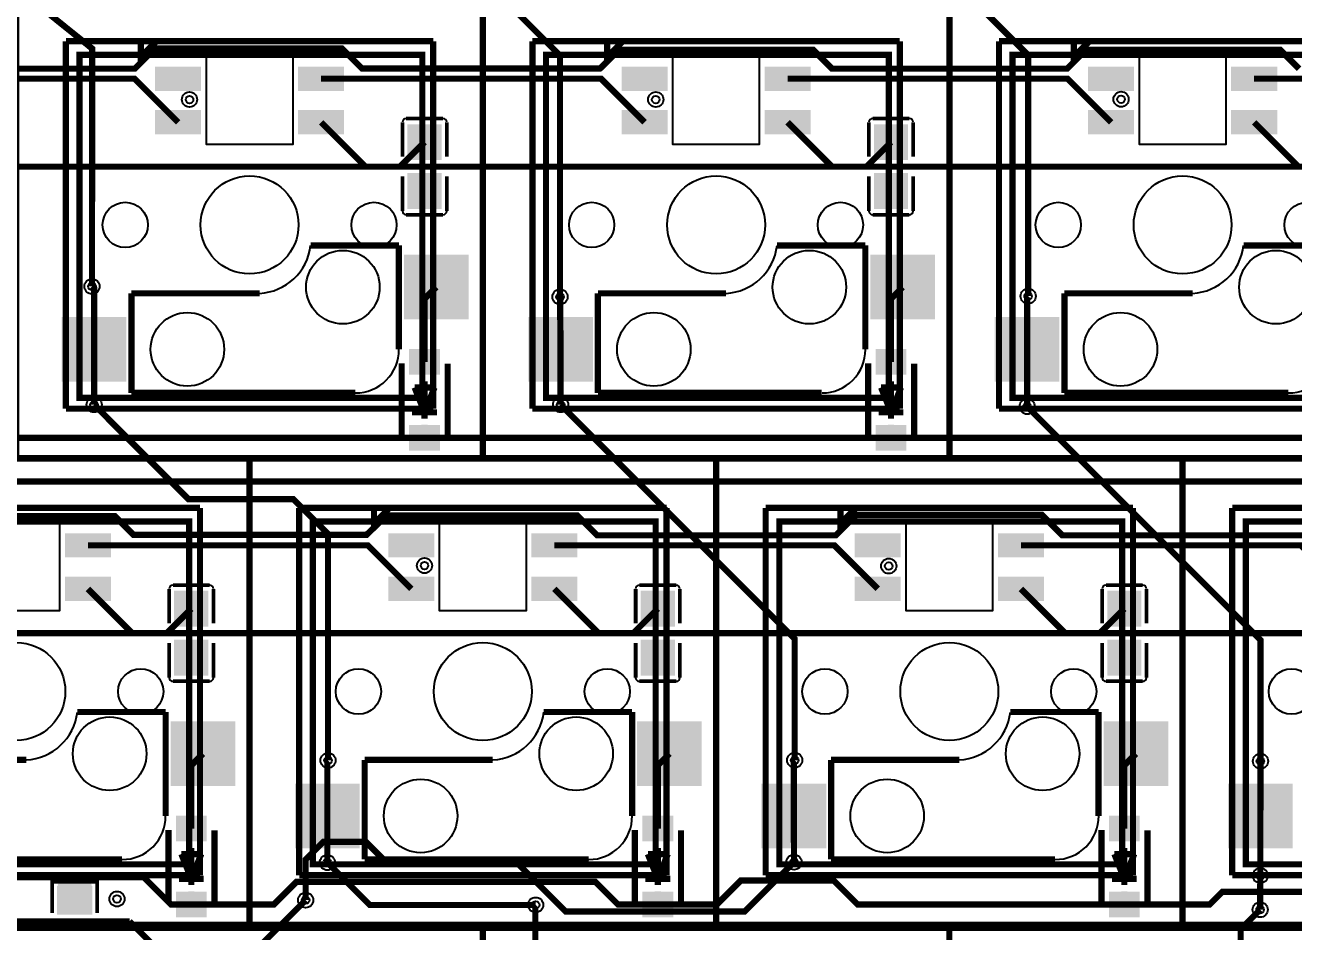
# Model space of a CAD drawing. Extents: x 183 to 12581, y -4976 to -1155.
# Drawn here: x 5265 to 7304, y -4230 to -2773 of the extents above; entities that cross this region are included whole.
import ezdxf

# ---------------------------------------------------------------- set-up
doc = ezdxf.new("R2010")
doc.units = 9
for name, color, linetype, true_color in [('BottomLayer', 7, 'Continuous', 0x0000ff), ('BottomPasteMaskLayer', 7, 'Continuous', 0x800000), ('BottomSilkLayer', 7, 'Continuous', 0x66cc33), ('BottomSolderMaskLayer', 7, 'Continuous', 0xaa00ff), ('Document', 7, 'Continuous', 0xffffff), ('Hole', 7, 'Continuous', 0x222222), ('Multi-Layer', 7, 'Continuous', 0xc0c0c0), ('TopLayer', 7, 'Continuous', 0xff0000), ('TopSilkLayer', 7, 'Continuous', 0xffcc00)]:
    doc.layers.add(name, color=color, linetype=linetype, true_color=true_color)

msp = doc.modelspace()

# ---------------------------------------------------------------- hatches: boundary and pattern name
at = {"layer": 'BottomLayer'}
for points in [[(5475.1, -2841.3), (5545.1, -2841.3), (5545.1, -2876.3), (5475.1, -2876.3)], [(5705.1, -2841.3), (5775.1, -2841.3), (5775.1, -2876.3), (5705.1, -2876.3)], [(6225.1, -2841.3), (6295.1, -2841.3), (6295.1, -2876.3), (6225.1, -2876.3)], [(6455.1, -2841.3), (6525.1, -2841.3), (6525.1, -2876.3), (6455.1, -2876.3)], [(6975.2, -2841.3), (7045.2, -2841.3), (7045.2, -2876.3), (6975.2, -2876.3)], [(7205.2, -2841.3), (7275.2, -2841.3), (7275.2, -2876.3), (7205.2, -2876.3)], [(5475.1, -2911.3), (5545.1, -2911.3), (5545.1, -2946.3), (5475.1, -2946.3)], [(5705.1, -2911.3), (5775.1, -2911.3), (5775.1, -2946.3), (5705.1, -2946.3)], [(6225.1, -2911.3), (6295.1, -2911.3), (6295.1, -2946.3), (6225.1, -2946.3)], [(6455.1, -2911.3), (6525.1, -2911.3), (6525.1, -2946.3), (6455.1, -2946.3)], [(6975.2, -2911.3), (7045.2, -2911.3), (7045.2, -2946.3), (6975.2, -2946.3)], [(7205.2, -2911.3), (7275.2, -2911.3), (7275.2, -2946.3), (7205.2, -2946.3)], [(5933, -2988.4), (5879.8, -2988.4), (5879.8, -2932.9), (5933, -2932.9)], [(6683, -2988.4), (6629.8, -2988.4), (6629.8, -2932.9), (6683, -2932.9)], [(5933, -3011.7), (5879.8, -3011.7), (5879.8, -3067.2), (5933, -3067.2)], [(6683, -3011.7), (6629.8, -3011.7), (6629.8, -3067.2), (6683, -3067.2)], [(5875.1, -3143.8), (5975.1, -3143.8), (5975.1, -3243.8), (5875.1, -3243.8)], [(6625.1, -3143.8), (6725.1, -3143.8), (6725.1, -3243.8), (6625.1, -3243.8)], [(5325.1, -3243.8), (5425.1, -3243.8), (5425.1, -3343.8), (5325.1, -3343.8)], [(6075.1, -3243.8), (6175.1, -3243.8), (6175.1, -3343.8), (6075.1, -3343.8)], [(6825.2, -3243.8), (6925.2, -3243.8), (6925.2, -3343.8), (6825.2, -3343.8)], [(5930, -3333.7), (5930, -3294.4), (5882.8, -3294.4), (5882.8, -3333.7)], [(6680, -3333.7), (6680, -3294.4), (6632.8, -3294.4), (6632.8, -3333.7)], [(5930, -3455.8), (5930, -3416.4), (5882.8, -3416.4), (5882.8, -3455.8)], [(6680, -3455.8), (6680, -3416.4), (6632.8, -3416.4), (6632.8, -3455.8)], [(5330.1, -3591.3), (5400.1, -3591.3), (5400.1, -3626.3), (5330.1, -3626.3)], [(5850.1, -3591.3), (5920.1, -3591.3), (5920.1, -3626.3), (5850.1, -3626.3)], [(6080.1, -3591.3), (6150.1, -3591.3), (6150.1, -3626.3), (6080.1, -3626.3)], [(6600.1, -3591.3), (6670.1, -3591.3), (6670.1, -3626.3), (6600.1, -3626.3)], [(6830.1, -3591.3), (6900.1, -3591.3), (6900.1, -3626.3), (6830.1, -3626.3)], [(5330.1, -3661.3), (5400.1, -3661.3), (5400.1, -3696.3), (5330.1, -3696.3)], [(5850.1, -3661.3), (5920.1, -3661.3), (5920.1, -3696.3), (5850.1, -3696.3)], [(6080.1, -3661.3), (6150.1, -3661.3), (6150.1, -3696.3), (6080.1, -3696.3)], [(6600.1, -3661.3), (6670.1, -3661.3), (6670.1, -3696.3), (6600.1, -3696.3)], [(6830.1, -3661.3), (6900.1, -3661.3), (6900.1, -3696.3), (6830.1, -3696.3)], [(5557.9, -3738.5), (5504.8, -3738.5), (5504.8, -3683), (5557.9, -3683)], [(6308, -3738.5), (6254.8, -3738.5), (6254.8, -3683), (6308, -3683)], [(7058, -3738.5), (7004.8, -3738.5), (7004.8, -3683), (7058, -3683)], [(5557.9, -3761.7), (5504.8, -3761.7), (5504.8, -3817.2), (5557.9, -3817.2)], [(6308, -3761.7), (6254.8, -3761.7), (6254.8, -3817.2), (6308, -3817.2)], [(7058, -3761.7), (7004.8, -3761.7), (7004.8, -3817.2), (7058, -3817.2)], [(5500.1, -3893.8), (5600.1, -3893.8), (5600.1, -3993.8), (5500.1, -3993.8)], [(6250.1, -3893.8), (6350.1, -3893.8), (6350.1, -3993.8), (6250.1, -3993.8)], [(7000.1, -3893.8), (7100.1, -3893.8), (7100.1, -3993.8), (7000.1, -3993.8)], [(5700.1, -3993.8), (5800.1, -3993.8), (5800.1, -4093.8), (5700.1, -4093.8)], [(6450.1, -3993.8), (6550.1, -3993.8), (6550.1, -4093.8), (6450.1, -4093.8)], [(7200.2, -3993.8), (7300.2, -3993.8), (7300.2, -4093.8), (7200.2, -4093.8)], [(5555, -4083.8), (5555, -4044.4), (5507.7, -4044.4), (5507.7, -4083.8)], [(6305, -4083.8), (6305, -4044.4), (6257.8, -4044.4), (6257.8, -4083.8)], [(7055, -4083.8), (7055, -4044.4), (7007.8, -4044.4), (7007.8, -4083.8)], [(5316.8, -4201.8), (5371, -4201.8), (5371, -4157.2), (5316.8, -4157.2)], [(5555, -4205.8), (5555, -4166.4), (5507.7, -4166.4), (5507.7, -4205.8)], [(6305, -4205.8), (6305, -4166.4), (6257.8, -4166.4), (6257.8, -4205.8)], [(7055, -4205.8), (7055, -4166.4), (7007.8, -4166.4), (7007.8, -4205.8)]]:
    msp.add_hatch(color=256, dxfattribs=at).paths.add_polyline_path(points)
at = {"layer": 'BottomPasteMaskLayer'}
for points in [[(5475.1, -2841.3), (5545.1, -2841.3), (5545.1, -2876.3), (5475.1, -2876.3)], [(5705.1, -2841.3), (5775.1, -2841.3), (5775.1, -2876.3), (5705.1, -2876.3)], [(6225.1, -2841.3), (6295.1, -2841.3), (6295.1, -2876.3), (6225.1, -2876.3)], [(6455.1, -2841.3), (6525.1, -2841.3), (6525.1, -2876.3), (6455.1, -2876.3)], [(6975.2, -2841.3), (7045.2, -2841.3), (7045.2, -2876.3), (6975.2, -2876.3)], [(7205.2, -2841.3), (7275.2, -2841.3), (7275.2, -2876.3), (7205.2, -2876.3)], [(5475.1, -2911.3), (5545.1, -2911.3), (5545.1, -2946.3), (5475.1, -2946.3)], [(5705.1, -2911.3), (5775.1, -2911.3), (5775.1, -2946.3), (5705.1, -2946.3)], [(6225.1, -2911.3), (6295.1, -2911.3), (6295.1, -2946.3), (6225.1, -2946.3)], [(6455.1, -2911.3), (6525.1, -2911.3), (6525.1, -2946.3), (6455.1, -2946.3)], [(6975.2, -2911.3), (7045.2, -2911.3), (7045.2, -2946.3), (6975.2, -2946.3)], [(7205.2, -2911.3), (7275.2, -2911.3), (7275.2, -2946.3), (7205.2, -2946.3)], [(5931.6, -2932.9), (5881.2, -2932.9), (5879.2, -2934.9), (5879.2, -2980.2), (5881.2, -2982.2), (5897.3, -2982.3), (5897.3, -2964.6), (5915, -2964.6), (5915, -2982), (5931.6, -2982.2), (5933.5, -2980.2), (5933.5, -2934.9)], [(6681.6, -2932.9), (6631.2, -2932.9), (6629.2, -2934.9), (6629.2, -2980.2), (6631.2, -2982.2), (6647.3, -2982.3), (6647.3, -2964.6), (6665.1, -2964.6), (6665.1, -2982), (6681.6, -2982.2), (6683.6, -2980.2), (6683.6, -2934.9)], [(5881.2, -3067.2), (5931.6, -3067.2), (5933.5, -3065.2), (5933.5, -3019.9), (5931.6, -3018), (5915.4, -3017.8), (5915.4, -3035.5), (5897.7, -3035.5), (5897.7, -3018.2), (5881.2, -3018), (5879.2, -3019.9), (5879.2, -3065.2)], [(6631.2, -3067.2), (6681.6, -3067.2), (6683.6, -3065.2), (6683.6, -3019.9), (6681.6, -3018), (6665.4, -3017.8), (6665.4, -3035.5), (6647.7, -3035.5), (6647.7, -3018.2), (6631.2, -3018), (6629.2, -3019.9), (6629.2, -3065.2)], [(5875.1, -3143.8), (5975.1, -3143.8), (5975.1, -3243.8), (5875.1, -3243.8)], [(6625.1, -3143.8), (6725.1, -3143.8), (6725.1, -3243.8), (6625.1, -3243.8)], [(5325.1, -3243.8), (5425.1, -3243.8), (5425.1, -3343.8), (5325.1, -3343.8)], [(6075.1, -3243.8), (6175.1, -3243.8), (6175.1, -3343.8), (6075.1, -3343.8)], [(6825.2, -3243.8), (6925.2, -3243.8), (6925.2, -3343.8), (6825.2, -3343.8)], [(5930, -3333.7), (5930, -3294.4), (5882.8, -3294.4), (5882.8, -3333.7)], [(6680, -3333.7), (6680, -3294.4), (6632.8, -3294.4), (6632.8, -3333.7)], [(5930, -3455.8), (5930, -3416.4), (5882.8, -3416.4), (5882.8, -3455.8)], [(6680, -3455.8), (6680, -3416.4), (6632.8, -3416.4), (6632.8, -3455.8)], [(5330.1, -3591.3), (5400.1, -3591.3), (5400.1, -3626.3), (5330.1, -3626.3)], [(5850.1, -3591.3), (5920.1, -3591.3), (5920.1, -3626.3), (5850.1, -3626.3)], [(6080.1, -3591.3), (6150.1, -3591.3), (6150.1, -3626.3), (6080.1, -3626.3)], [(6600.1, -3591.3), (6670.1, -3591.3), (6670.1, -3626.3), (6600.1, -3626.3)], [(6830.1, -3591.3), (6900.1, -3591.3), (6900.1, -3626.3), (6830.1, -3626.3)], [(5330.1, -3661.3), (5400.1, -3661.3), (5400.1, -3696.3), (5330.1, -3696.3)], [(5850.1, -3661.3), (5920.1, -3661.3), (5920.1, -3696.3), (5850.1, -3696.3)], [(6080.1, -3661.3), (6150.1, -3661.3), (6150.1, -3696.3), (6080.1, -3696.3)], [(6600.1, -3661.3), (6670.1, -3661.3), (6670.1, -3696.3), (6600.1, -3696.3)], [(6830.1, -3661.3), (6900.1, -3661.3), (6900.1, -3696.3), (6830.1, -3696.3)], [(5556.6, -3683), (5506.2, -3683), (5504.2, -3684.9), (5504.2, -3730.2), (5506.2, -3732.2), (5522.3, -3732.4), (5522.3, -3714.6), (5540, -3714.6), (5540, -3732), (5556.6, -3732.2), (5558.5, -3730.2), (5558.5, -3684.9)], [(6306.6, -3683), (6256.2, -3683), (6254.2, -3684.9), (6254.2, -3730.2), (6256.2, -3732.2), (6272.3, -3732.4), (6272.3, -3714.6), (6290, -3714.6), (6290, -3732), (6306.6, -3732.2), (6308.5, -3730.2), (6308.5, -3684.9)], [(7056.6, -3683), (7006.2, -3683), (7004.2, -3684.9), (7004.2, -3730.2), (7006.2, -3732.2), (7022.3, -3732.4), (7022.3, -3714.6), (7040.1, -3714.6), (7040.1, -3732), (7056.6, -3732.2), (7058.6, -3730.2), (7058.6, -3684.9)], [(5506.2, -3817.2), (5556.6, -3817.2), (5558.5, -3815.2), (5558.5, -3770), (5556.6, -3768), (5540.4, -3767.8), (5540.4, -3785.5), (5522.7, -3785.5), (5522.7, -3768.2), (5506.2, -3768), (5504.2, -3770), (5504.2, -3815.2)], [(6256.2, -3817.2), (6306.6, -3817.2), (6308.5, -3815.2), (6308.5, -3770), (6306.6, -3768), (6290.4, -3767.8), (6290.4, -3785.5), (6272.7, -3785.5), (6272.7, -3768.2), (6256.2, -3768), (6254.2, -3770), (6254.2, -3815.2)], [(7006.2, -3817.2), (7056.6, -3817.2), (7058.6, -3815.2), (7058.6, -3770), (7056.6, -3768), (7040.5, -3767.8), (7040.5, -3785.5), (7022.7, -3785.5), (7022.7, -3768.2), (7006.2, -3768), (7004.2, -3770), (7004.2, -3815.2)], [(5500.1, -3893.8), (5600.1, -3893.8), (5600.1, -3993.8), (5500.1, -3993.8)], [(6250.1, -3893.8), (6350.1, -3893.8), (6350.1, -3993.8), (6250.1, -3993.8)], [(7000.1, -3893.8), (7100.1, -3893.8), (7100.1, -3993.8), (7000.1, -3993.8)], [(5700.1, -3993.8), (5800.1, -3993.8), (5800.1, -4093.8), (5700.1, -4093.8)], [(6450.1, -3993.8), (6550.1, -3993.8), (6550.1, -4093.8), (6450.1, -4093.8)], [(7200.2, -3993.8), (7300.2, -3993.8), (7300.2, -4093.8), (7200.2, -4093.8)], [(5555, -4083.8), (5555, -4044.4), (5507.7, -4044.4), (5507.7, -4083.8)], [(6305, -4083.8), (6305, -4044.4), (6257.8, -4044.4), (6257.8, -4083.8)], [(7055, -4083.8), (7055, -4044.4), (7007.8, -4044.4), (7007.8, -4083.8)], [(5318.7, -4201.1), (5335.2, -4201.1), (5335.2, -4183.6), (5352.9, -4183.6), (5352.9, -4200.9), (5369.1, -4201.1), (5371, -4199.2), (5371, -4153.9), (5369.1, -4151.9), (5318.7, -4151.9), (5316.7, -4153.9), (5316.7, -4199.2)], [(5555, -4205.8), (5555, -4166.4), (5507.7, -4166.4), (5507.7, -4205.8)], [(6305, -4205.8), (6305, -4166.4), (6257.8, -4166.4), (6257.8, -4205.8)], [(7055, -4205.8), (7055, -4166.4), (7007.8, -4166.4), (7007.8, -4205.8)]]:
    msp.add_hatch(color=256, dxfattribs=at).paths.add_polyline_path(points)
at = {"layer": 'BottomSolderMaskLayer'}
for points in [[(5473.1, -2839.3), (5547.1, -2839.3), (5547.1, -2878.3), (5473.1, -2878.3)], [(5703.1, -2839.3), (5777.1, -2839.3), (5777.1, -2878.3), (5703.1, -2878.3)], [(6223.1, -2839.3), (6297.1, -2839.3), (6297.1, -2878.3), (6223.1, -2878.3)], [(6453.1, -2839.3), (6527.1, -2839.3), (6527.1, -2878.3), (6453.1, -2878.3)], [(6973.2, -2839.3), (7047.2, -2839.3), (7047.2, -2878.3), (6973.2, -2878.3)], [(7203.2, -2839.3), (7277.2, -2839.3), (7277.2, -2878.3), (7203.2, -2878.3)], [(5473.1, -2909.3), (5547.1, -2909.3), (5547.1, -2948.3), (5473.1, -2948.3)], [(5703.1, -2909.3), (5777.1, -2909.3), (5777.1, -2948.3), (5703.1, -2948.3)], [(6223.1, -2909.3), (6297.1, -2909.3), (6297.1, -2948.3), (6223.1, -2948.3)], [(6453.1, -2909.3), (6527.1, -2909.3), (6527.1, -2948.3), (6453.1, -2948.3)], [(6973.2, -2909.3), (7047.2, -2909.3), (7047.2, -2948.3), (6973.2, -2948.3)], [(7203.2, -2909.3), (7277.2, -2909.3), (7277.2, -2948.3), (7203.2, -2948.3)], [(5933.9, -2989.5), (5878.8, -2989.5), (5878.8, -2931.9), (5933.9, -2931.9)], [(6683.9, -2989.5), (6628.9, -2989.5), (6628.9, -2931.9), (6683.9, -2931.9)], [(5933.9, -3010.6), (5878.8, -3010.6), (5878.8, -3068.2), (5933.9, -3068.2)], [(6683.9, -3010.6), (6628.9, -3010.6), (6628.9, -3068.2), (6683.9, -3068.2)], [(5873.1, -3141.8), (5977.1, -3141.8), (5977.1, -3245.8), (5873.1, -3245.8)], [(6623.1, -3141.8), (6727.1, -3141.8), (6727.1, -3245.8), (6623.1, -3245.8)], [(5323.1, -3241.8), (5427.1, -3241.8), (5427.1, -3345.8), (5323.1, -3345.8)], [(6073.1, -3241.8), (6177.1, -3241.8), (6177.1, -3345.8), (6073.1, -3345.8)], [(6823.2, -3241.8), (6927.2, -3241.8), (6927.2, -3345.8), (6823.2, -3345.8)], [(5931.2, -3334.6), (5931.2, -3293.5), (5881.6, -3293.5), (5881.6, -3334.6)], [(6681.2, -3334.6), (6681.2, -3293.5), (6631.6, -3293.5), (6631.6, -3334.6)], [(5931.2, -3456.6), (5931.2, -3415.6), (5881.6, -3415.6), (5881.6, -3456.6)], [(6681.2, -3456.6), (6681.2, -3415.6), (6631.6, -3415.6), (6631.6, -3456.6)], [(5328.1, -3589.3), (5402.1, -3589.3), (5402.1, -3628.3), (5328.1, -3628.3)], [(5848.1, -3589.3), (5922.1, -3589.3), (5922.1, -3628.3), (5848.1, -3628.3)], [(6078.1, -3589.3), (6152.1, -3589.3), (6152.1, -3628.3), (6078.1, -3628.3)], [(6598.1, -3589.3), (6672.1, -3589.3), (6672.1, -3628.3), (6598.1, -3628.3)], [(6828.1, -3589.3), (6902.1, -3589.3), (6902.1, -3628.3), (6828.1, -3628.3)], [(5328.1, -3659.3), (5402.1, -3659.3), (5402.1, -3698.3), (5328.1, -3698.3)], [(5848.1, -3659.3), (5922.1, -3659.3), (5922.1, -3698.3), (5848.1, -3698.3)], [(6078.1, -3659.3), (6152.1, -3659.3), (6152.1, -3698.3), (6078.1, -3698.3)], [(6598.1, -3659.3), (6672.1, -3659.3), (6672.1, -3698.3), (6598.1, -3698.3)], [(6828.1, -3659.3), (6902.1, -3659.3), (6902.1, -3698.3), (6828.1, -3698.3)], [(5558.9, -3739.5), (5503.8, -3739.5), (5503.8, -3681.9), (5558.9, -3681.9)], [(6308.9, -3739.5), (6253.9, -3739.5), (6253.9, -3681.9), (6308.9, -3681.9)], [(7058.9, -3739.5), (7003.9, -3739.5), (7003.9, -3681.9), (7058.9, -3681.9)], [(5558.9, -3760.7), (5503.8, -3760.7), (5503.8, -3818.3), (5558.9, -3818.3)], [(6308.9, -3760.7), (6253.9, -3760.7), (6253.9, -3818.3), (6308.9, -3818.3)], [(7058.9, -3760.7), (7003.9, -3760.7), (7003.9, -3818.3), (7058.9, -3818.3)], [(5498.1, -3891.8), (5602.1, -3891.8), (5602.1, -3995.8), (5498.1, -3995.8)], [(6248.1, -3891.8), (6352.1, -3891.8), (6352.1, -3995.8), (6248.1, -3995.8)], [(6998.1, -3891.8), (7102.1, -3891.8), (7102.1, -3995.8), (6998.1, -3995.8)], [(5698.1, -3991.8), (5802.1, -3991.8), (5802.1, -4095.8), (5698.1, -4095.8)], [(6448.1, -3991.8), (6552.1, -3991.8), (6552.1, -4095.8), (6448.1, -4095.8)], [(7198.2, -3991.8), (7302.2, -3991.8), (7302.2, -4095.8), (7198.2, -4095.8)], [(5556.2, -4084.6), (5556.2, -4043.5), (5506.5, -4043.5), (5506.5, -4084.6)], [(6306.2, -4084.6), (6306.2, -4043.5), (6256.6, -4043.5), (6256.6, -4084.6)], [(7056.2, -4084.6), (7056.2, -4043.5), (7006.6, -4043.5), (7006.6, -4084.6)], [(5315.5, -4202.6), (5372.2, -4202.6), (5372.2, -4156.4), (5315.5, -4156.4)], [(5556.2, -4206.6), (5556.2, -4165.6), (5506.5, -4165.6), (5506.5, -4206.6)], [(6306.2, -4206.6), (6306.2, -4165.6), (6256.6, -4165.6), (6256.6, -4206.6)], [(7056.2, -4206.6), (7056.2, -4165.6), (7006.6, -4165.6), (7006.6, -4206.6)]]:
    msp.add_hatch(color=256, dxfattribs=at).paths.add_polyline_path(points)
at = {"layer": 'Document'}
for points in [[(5911.4, -3330.1), (5911.4, -3295.1), (5901.4, -3295.1), (5901.4, -3330.1)], [(6661.4, -3330.1), (6661.4, -3295.1), (6651.4, -3295.1), (6651.4, -3330.1)], [(5889.2, -3317.1), (5924.2, -3317.1), (5924.2, -3307.1), (5889.2, -3307.1)], [(6639.2, -3317.1), (6674.2, -3317.1), (6674.2, -3307.1), (6639.2, -3307.1)], [(5911.4, -3450.1), (5911.4, -3415.1), (5901.4, -3415.1), (5901.4, -3450.1)], [(6661.4, -3450.1), (6661.4, -3415.1), (6651.4, -3415.1), (6651.4, -3450.1)], [(5514.2, -4067.2), (5549.2, -4067.2), (5549.2, -4057.2), (5514.2, -4057.2)], [(5536.4, -4080.1), (5536.4, -4045.1), (5526.4, -4045.1), (5526.4, -4080.1)], [(6264.2, -4067.2), (6299.2, -4067.2), (6299.2, -4057.2), (6264.2, -4057.2)], [(6286.4, -4080.1), (6286.4, -4045.1), (6276.4, -4045.1), (6276.4, -4080.1)], [(7014.2, -4067.2), (7049.2, -4067.2), (7049.2, -4057.2), (7014.2, -4057.2)], [(7036.4, -4080.1), (7036.4, -4045.1), (7026.4, -4045.1), (7026.4, -4080.1)], [(5536.4, -4200.1), (5536.4, -4165.1), (5526.4, -4165.1), (5526.4, -4200.1)], [(6286.4, -4200.1), (6286.4, -4165.1), (6276.4, -4165.1), (6276.4, -4200.1)], [(7036.4, -4200.1), (7036.4, -4165.1), (7026.4, -4165.1), (7026.4, -4200.1)]]:
    msp.add_hatch(color=256, dxfattribs=at).paths.add_polyline_path(points)

# ---------------------------------------------------------------- linework, layer by layer
at = {"layer": 'BottomLayer', "const_width": 10}
for points in [[(7312.3, -2842.7), (7281.8, -2812.2), (6970.1, -2812.2), (6939.5, -2842.7), (6561.6, -2842.7), (6531, -2812.2), (6219.4, -2812.2), (6188.5, -2842.5), (5805.9, -2842.5), (5773.5, -2810.1), (5473.3, -2810.1), (5440.6, -2842.7), (5060.6, -2842.7), (5029.4, -2811.5), (4723.3, -2811.5), (4692, -2842.7), (4312.8, -2842.7), (4282.2, -2812.2), (3969, -2812.2), (3938.5, -2842.7), (3566.3, -2842.7), (3535.8, -2812.2)], [(4990.1, -2858.8), (5440.1, -2858.8), (5510.1, -2928.8)], [(5740.1, -2858.8), (6190.1, -2858.8), (6260.1, -2928.8)], [(6490.1, -2858.8), (6940.2, -2858.8), (7010.2, -2928.8)], [(7240.2, -2858.8), (7690.2, -2858.8), (7760.2, -2928.8)], [(958.8, -2928.8), (960, -2928.8), (1031.3, -3000.1), (1220, -3000.1), (1258.4, -3038.5), (1551.4, -3038.5), (1589.8, -3000.1), (10835.9, -3000.1), (10875.2, -2960.7)], [(5740.1, -2928.8), (5811.4, -3000.1), (5820.8, -3000.1)], [(6490.1, -2928.8), (6561.4, -3000.1), (6562.6, -3000.1)], [(7240.2, -2928.8), (7311.4, -3000.1), (7312.7, -3000.1)], [(5906.4, -2960.7), (5867, -3000.1), (5821.8, -3000.1)], [(6656.4, -2960.7), (6617, -3000.1), (6562.6, -3000.1)], [(5371.7, -3192.6), (5375.1, -3196), (5375.1, -3293.8)], [(5925.1, -3193.8), (5906.4, -3212.6), (5906.4, -3314.1)], [(6675.1, -3193.8), (6656.4, -3212.6), (6656.4, -3314.1)], [(6124.2, -3209.6), (6125.1, -3293.8)], [(6876.8, -3208.3), (6875.2, -3210), (6875.2, -3293.8)], [(5375.1, -3293.8), (5375.1, -3382.8)], [(6125.1, -3293.8), (6125.1, -3382.8)], [(6875.2, -3293.8), (6875.2, -3385.8)], [(1125, -3436.1), (10875.2, -3436.1)], [(7317.7, -3592.8), (6931.7, -3592.8), (6899, -3560), (6600.5, -3560), (6567.7, -3592.8), (6183.8, -3592.8), (6152, -3561), (5845.5, -3561), (5813, -3592), (5438.5, -3592), (5408.5, -3562), (5092.5, -3562), (5061, -3592), (4691.5, -3592), (4658.5, -3559), (4350.5, -3559), (4316.7, -3592.8), (3927.7, -3592.8), (3896, -3561), (3586.5, -3561), (3554.8, -3592.8), (3183.8, -3592.8)], [(5365.1, -3608.8), (5815.1, -3608.8), (5885.1, -3678.8)], [(6115.1, -3608.8), (6565.1, -3608.8), (6635.1, -3678.8)], [(6865.1, -3608.8), (7315.2, -3608.8), (7385.2, -3678.8)], [(5365.1, -3678.8), (5436.4, -3750.1), (5437.6, -3750.1)], [(6115.1, -3678.8), (6186.4, -3750.1), (6187.6, -3750.1)], [(6865.1, -3678.8), (6936.4, -3750.1), (6937.6, -3750.1)], [(5531.4, -3710.7), (5492, -3750.1), (5437.6, -3750.1)], [(6281.4, -3710.7), (6242, -3750.1), (6230.9, -3750.1)], [(7031.4, -3710.7), (6992, -3750.1), (6960.2, -3750.1)], [(1236.9, -3750.1), (11625.2, -3750.1)], [(5550.1, -3943.8), (5531.4, -3962.6), (5531.4, -4064.1)], [(5751.2, -3954.5), (5750.1, -3955.5), (5750.1, -4043.8)], [(6300.1, -3943.8), (6281.4, -3962.6), (6281.4, -4064.1)], [(6501.5, -3954.3), (6500.1, -3955.6), (6500.1, -4043.8)], [(7050.1, -3943.8), (7031.4, -3962.6), (7031.4, -4064.1)], [(7250.3, -3955.8), (7250.2, -4043.8)], [(5750.1, -4043.8), (5750.1, -4118.8)], [(6500.1, -4043.8), (6500.4, -4118)], [(7250.2, -4043.8), (7250.1, -4139.8)], [(4781.4, -4186.1), (4842.4, -4125.1), (5067.9, -4125.1), (5085.4, -4142.4), (5454.9, -4142.4), (5498.6, -4186.1), (5531.4, -4186.1)], [(5531.4, -4186.1), (5664.2, -4186.1), (5700.4, -4149.9), (6181.1, -4149.9), (6217.4, -4186.1), (6376.3, -4186.1), (6414.8, -4147.6), (6564.1, -4147.6), (6602.5, -4186.1), (7168.8, -4186.1), (7189.1, -4165.9), (7319, -4165.9)], [(5715.2, -4179.1), (5644, -4250.4), (5573.6, -4250.4), (5557.7, -4266.3), (5557.7, -4285.9)], [(7249.8, -4194.5), (7218.5, -4225.8), (7218.5, -4284.2), (7206.7, -4296), (5638.3, -4296), (5628.3, -4285.3)], [(6085, -4186.9), (6084.4, -4187.5), (6084.4, -4267.7)], [(5235.8, -4213.3), (5432.1, -4213.3)], [(5432.1, -4213.3), (5531.4, -4312.6), (6093.9, -4313), (6210.1, -4429), (6260.1, -4429)]]:
    msp.add_lwpolyline(points, dxfattribs=at)
at = {"layer": 'BottomSilkLayer', "const_width": 10}
for points in [[(5450.1, -2798.8), (5475.1, -2798.8), (5450.1, -2823.8), (5450.1, -2798.8)], [(6200.1, -2798.8), (6225.1, -2798.8), (6200.1, -2823.8), (6200.1, -2798.8)], [(6950.2, -2798.8), (6975.2, -2798.8), (6950.2, -2823.8), (6950.2, -2798.8)], [(5825.1, -3548.8), (5850.1, -3548.8), (5825.1, -3573.8), (5825.1, -3548.8)], [(6575.1, -3548.8), (6600.1, -3548.8), (6575.1, -3573.8), (6575.1, -3548.8)]]:
    msp.add_lwpolyline(points, close=True, dxfattribs=at)
at = {"layer": 'BottomSilkLayer'}
for points, const_width in [([(5870.8, -2928.8), (5870.8, -2984.3)], 6), ([(5936, -2922.8), (5876.8, -2922.8)], 6), ([(5942, -2984.3), (5942, -2928.8)], 6), ([(6620.8, -2928.8), (6620.8, -2984.3)], 6), ([(6686, -2922.8), (6626.8, -2922.8)], 6), ([(6692, -2984.3), (6692, -2928.8)], 6), ([(5870.8, -3071.4), (5870.8, -3015.9)], 6), ([(5942, -3015.9), (5942, -3071.4)], 6), ([(6620.8, -3071.4), (6620.8, -3015.9)], 6), ([(6692, -3015.9), (6692, -3071.4)], 6), ([(5936, -3077.4), (5876.8, -3077.4)], 6), ([(6686, -3077.4), (6626.8, -3077.4)], 6), ([(5869.6, -3434.4), (5869.6, -3316.3)], 10), ([(5943.6, -3434.9), (5943.6, -3316.8)], 10), ([(6619.7, -3434.4), (6619.7, -3316.3)], 10), ([(6693.7, -3434.9), (6693.7, -3316.8)], 10), ([(5906.4, -3405.1), (5906.4, -3345.1)], 10), ([(6656.4, -3405.1), (6656.4, -3345.1)], 10), ([(5890.4, -3355.1), (5906.4, -3395.1)], 10), ([(5922.4, -3355.1), (5890.4, -3355.1)], 10), ([(5906.4, -3395.1), (5922.4, -3355.1)], 10), ([(6640.4, -3355.1), (6656.4, -3395.1)], 10), ([(6672.4, -3355.1), (6640.4, -3355.1)], 10), ([(6656.4, -3395.1), (6672.4, -3355.1)], 10), ([(5926.4, -3395.1), (5886.4, -3395.1)], 10), ([(6676.4, -3395.1), (6636.4, -3395.1)], 10), ([(5560.9, -3672.8), (5501.8, -3672.8)], 6), ([(6311, -3672.8), (6251.8, -3672.8)], 6), ([(7061, -3672.8), (7001.8, -3672.8)], 6), ([(5495.8, -3678.8), (5495.8, -3734.3)], 6), ([(5566.9, -3734.3), (5566.9, -3678.8)], 6), ([(6245.8, -3678.8), (6245.8, -3734.3)], 6), ([(6317, -3734.3), (6317, -3678.8)], 6), ([(6995.8, -3678.8), (6995.8, -3734.3)], 6), ([(7067, -3734.3), (7067, -3678.8)], 6), ([(5495.8, -3821.4), (5495.8, -3765.9)], 6), ([(5566.9, -3765.9), (5566.9, -3821.4)], 6), ([(6245.8, -3821.4), (6245.8, -3765.9)], 6), ([(6317, -3765.9), (6317, -3821.4)], 6), ([(6995.8, -3821.4), (6995.8, -3765.9)], 6), ([(7067, -3765.9), (7067, -3821.4)], 6), ([(5560.9, -3827.4), (5501.8, -3827.4)], 6), ([(6311, -3827.4), (6251.8, -3827.4)], 6), ([(7061, -3827.4), (7001.8, -3827.4)], 6), ([(5494.6, -4184.4), (5494.6, -4066.3)], 10), ([(5568.6, -4184.9), (5568.6, -4066.8)], 10), ([(6244.6, -4184.4), (6244.6, -4066.3)], 10), ([(6318.7, -4184.9), (6318.7, -4066.8)], 10), ([(6994.7, -4184.4), (6994.7, -4066.3)], 10), ([(7068.7, -4184.9), (7068.7, -4066.8)], 10), ([(5531.4, -4155.1), (5531.4, -4095.1)], 10), ([(6281.4, -4155.1), (6281.4, -4095.1)], 10), ([(7031.4, -4155.1), (7031.4, -4095.1)], 10), ([(5515.4, -4105.1), (5531.4, -4145.1)], 10), ([(5547.4, -4105.1), (5515.4, -4105.1)], 10), ([(5531.4, -4145.1), (5547.4, -4105.1)], 10), ([(6265.4, -4105.1), (6281.4, -4145.1)], 10), ([(6297.4, -4105.1), (6265.4, -4105.1)], 10), ([(6281.4, -4145.1), (6297.4, -4105.1)], 10), ([(7015.4, -4105.1), (7031.4, -4145.1)], 10), ([(7047.4, -4105.1), (7015.4, -4105.1)], 10), ([(7031.4, -4145.1), (7047.4, -4105.1)], 10), ([(5307.8, -4200.1), (5307.8, -4149.5), (5380, -4149.5), (5380, -4200.1)], 6), ([(5551.4, -4145.1), (5511.4, -4145.1)], 10), ([(6301.4, -4145.1), (6261.4, -4145.1)], 10), ([(7051.4, -4145.1), (7011.4, -4145.1)], 10)]:
    msp.add_lwpolyline(points, dxfattribs=dict(at, const_width=const_width))
for centre, start, end in [((5876.8, -2928.8), 90, 180), ((5936, -2928.8), 0, 90), ((6626.8, -2928.8), 90, 180), ((6686, -2928.8), 0, 90), ((5876.8, -3071.4), 180, 270), ((5936, -3071.4), 270, 0), ((6626.8, -3071.4), 180, 270), ((6686, -3071.4), 270, 0), ((5501.8, -3678.8), 90, 180), ((5560.9, -3678.8), 0, 90), ((6251.8, -3678.8), 90, 180), ((6311, -3678.8), 0, 90), ((7001.8, -3678.8), 90, 180), ((7061, -3678.8), 0, 90), ((5501.8, -3821.4), 180, 270), ((5560.9, -3821.4), 270, 0), ((6251.8, -3821.4), 180, 270), ((6311, -3821.4), 270, 0), ((7001.8, -3821.4), 180, 270), ((7061, -3821.4), 270, 0)]:
    msp.add_arc(centre, 6, start, end, dxfattribs=at)
at = {"layer": 'Document', "const_width": 10}
for points in [[(6000.1, -3468.8), (5250.1, -3468.8), (5250.1, -2718.8), (6000.1, -2718.8)], [(6000.1, -2718.8), (6000.1, -3468.8)], [(6750.1, -3468.8), (6000.1, -3468.8), (6000.1, -2718.8), (6750.1, -2718.8)], [(6750.1, -2718.8), (6750.1, -3468.8)], [(7500.2, -3468.8), (6750.2, -3468.8), (6750.2, -2718.8), (7500.2, -2718.8)], [(5723.1, -3126.8), (5865.1, -3126.8)], [(5865.1, -3126.8), (5865.1, -3293.8)], [(6473.1, -3126.8), (6615.1, -3126.8)], [(6615.1, -3126.8), (6615.1, -3293.8)], [(7223.2, -3126.8), (7365.2, -3126.8)], [(5435.1, -3203.8), (5435.1, -3363.8)], [(5435.1, -3203.8), (5641.1, -3203.8)], [(6185.1, -3203.8), (6185.1, -3363.8)], [(6185.1, -3203.8), (6391.1, -3203.8)], [(6935.2, -3203.8), (6935.2, -3363.8)], [(6935.2, -3203.8), (7141.2, -3203.8)], [(5795.1, -3363.8), (5435.1, -3363.8)], [(6545.1, -3363.8), (6185.1, -3363.8)], [(7295.2, -3363.8), (6935.2, -3363.8)], [(5625.1, -4218.8), (4875.1, -4218.8), (4875.1, -3468.8), (5625.1, -3468.8)], [(5625.1, -3468.8), (5625.1, -4218.8)], [(6375.1, -4218.8), (5625.1, -4218.8), (5625.1, -3468.8), (6375.1, -3468.8)], [(7125.1, -4218.8), (6375.1, -4218.8), (6375.1, -3468.8), (7125.1, -3468.8)], [(6375.1, -3468.8), (6375.1, -4218.8)], [(7125.1, -3468.8), (7125.1, -4218.8)], [(7875.2, -4218.8), (7125.2, -4218.8), (7125.2, -3468.8), (7875.2, -3468.8)], [(5348.1, -3876.8), (5490.1, -3876.8)], [(5490.1, -3876.8), (5490.1, -4043.8)], [(6098.1, -3876.8), (6240.1, -3876.8)], [(6240.1, -3876.8), (6240.1, -4043.8)], [(6848.1, -3876.8), (6990.1, -3876.8)], [(6990.1, -3876.8), (6990.1, -4043.8)], [(5060.1, -3953.8), (5266.1, -3953.8)], [(5810.1, -3953.8), (5810.1, -4113.8)], [(5810.1, -3953.8), (6016.1, -3953.8)], [(6560.1, -3953.8), (6560.1, -4113.8)], [(6560.1, -3953.8), (6766.1, -3953.8)], [(5420.1, -4113.8), (5060.1, -4113.8)], [(6170.1, -4113.8), (5810.1, -4113.8)], [(6920.1, -4113.8), (6560.1, -4113.8)], [(6750.1, -4968.8), (6000.1, -4968.8), (6000.1, -4218.8), (6750.1, -4218.8)], [(6750.1, -4218.8), (6750.1, -4968.8)]]:
    msp.add_lwpolyline(points, dxfattribs=at)
at = {"layer": 'Document'}
for centre, radius, start, end in [((5636.4, -3116.6), 87.4, 273.1216, 353.2761), ((6386.4, -3116.6), 87.4, 273.1216, 353.2761), ((7136.4, -3116.6), 87.4, 273.1216, 353.2761), ((5795.5, -3294.2), 69.7, 270, 0.2787), ((6545.5, -3294.2), 69.7, 270, 0.2787), ((7295.5, -3294.2), 69.7, 270, 0.2787), ((5261.4, -3866.6), 87.4, 273.1216, 353.2761), ((6011.4, -3866.6), 87.4, 273.1216, 353.2761), ((6761.4, -3866.6), 87.4, 273.1216, 353.2761), ((5420.4, -4044.2), 69.7, 270, 0.2787), ((6170.5, -4044.2), 69.7, 270, 0.2787), ((6920.5, -4044.2), 69.7, 270, 0.2787)]:
    msp.add_arc(centre, radius, start, end, dxfattribs=at)
at = {"layer": 'Hole'}
for centre in [(5528.5, -2892.3), (6278.1, -2892.3), (7026.2, -2891.8), (5371.7, -3192.6), (6124.2, -3209.6), (6876.8, -3208.3), (5375.1, -3382.8), (6125.1, -3382.8), (6875.2, -3385.8), (5906.3, -3641.4), (6652.7, -3642.1), (5751.2, -3954.5), (6501.5, -3954.3), (7250.3, -3955.8), (5750.1, -4118.8), (6500.4, -4118), (7250.1, -4139.8), (5411.9, -4177.3), (5715.2, -4179.1), (6085, -4186.9), (7249.8, -4194.5)]:
    msp.add_circle(centre, 6.1, dxfattribs=at)
at = {"layer": 'Multi-Layer'}
for points in [[(5695.1, -2823.8), (5555.1, -2823.8), (5555.1, -2963.8), (5695.1, -2963.8)], [(6445.1, -2823.8), (6305.1, -2823.8), (6305.1, -2963.8), (6445.1, -2963.8)], [(7195.2, -2823.8), (7055.2, -2823.8), (7055.2, -2963.8), (7195.2, -2963.8)], [(5320.1, -3573.8), (5180.1, -3573.8), (5180.1, -3713.8), (5320.1, -3713.8)], [(6070.1, -3573.8), (5930.1, -3573.8), (5930.1, -3713.8), (6070.1, -3713.8)], [(6820.1, -3573.8), (6680.1, -3573.8), (6680.1, -3713.8), (6820.1, -3713.8)]]:
    msp.add_lwpolyline(points, close=True, dxfattribs=at)
for centre, radius in [((5528.5, -2892.3), 12.2), ((6278.1, -2892.3), 12.2), ((7026.2, -2891.8), 12.2), ((5625.1, -3093.8), 78.7), ((6375.1, -3093.8), 78.7), ((7125.2, -3093.8), 78.7), ((5425.1, -3093.8), 36.4), ((5825.1, -3093.8), 36.4), ((6175.1, -3093.8), 36.4), ((6575.1, -3093.8), 36.4), ((6925.2, -3093.8), 36.4), ((7325.2, -3093.8), 36.4), ((5775.1, -3193.8), 59.1), ((6525.1, -3193.8), 59.1), ((7275.2, -3193.8), 59.1), ((5371.7, -3192.6), 12.2), ((6124.2, -3209.6), 12.2), ((6876.8, -3208.3), 12.2), ((5525.1, -3293.8), 59.1), ((6275.1, -3293.8), 59.1), ((7025.2, -3293.8), 59.1), ((5375.1, -3382.8), 12.2), ((6125.1, -3382.8), 12.2), ((6875.2, -3385.8), 12.2), ((5906.3, -3641.4), 12.2), ((6652.7, -3642.1), 12.2), ((5250.1, -3843.8), 78.7), ((6000.1, -3843.8), 78.7), ((6750.1, -3843.8), 78.7), ((5450.1, -3843.8), 36.4), ((5800.1, -3843.8), 36.4), ((6200.1, -3843.8), 36.4), ((6550.1, -3843.8), 36.4), ((6950.1, -3843.8), 36.4), ((7300.2, -3843.8), 36.4), ((5400.1, -3943.8), 59.1), ((6150.1, -3943.8), 59.1), ((6900.1, -3943.8), 59.1), ((5751.2, -3954.5), 12.2), ((6501.5, -3954.3), 12.2), ((7250.3, -3955.8), 12.2), ((5900.1, -4043.8), 59.1), ((6650.1, -4043.8), 59.1), ((5750.1, -4118.8), 12.2), ((6500.4, -4118), 12.2), ((7250.1, -4139.8), 12.2), ((5411.9, -4177.3), 12.2), ((5715.2, -4179.1), 12.2), ((6085, -4186.9), 12.2), ((7249.8, -4194.5), 12.2)]:
    msp.add_circle(centre, radius, dxfattribs=at)
at = {"layer": 'TopLayer', "const_width": 10}
for points in [[(1031.3, -4406.3), (1031.3, -4312.6), (1125, -4218.8), (2627.1, -4218.8), (2681.8, -4273.4), (3226.7, -4273.4), (3281.3, -4218.8), (3377.8, -4218.8), (3450.9, -4291.2), (3962.8, -4291.2), (4035, -4218.8), (11761.8, -4218.8), (11812.8, -4167.7), (11812.8, -2062.5)], [(5937.6, -2634.8), (6124.2, -2821.4), (6124.2, -3209.6)], [(6687.7, -2631.8), (6876.8, -2820.9), (6876.8, -3208.3)], [(5187.6, -2638.8), (5306.7, -2757.9), (5372, -2810.4), (5371.7, -3192.6)], [(5375.1, -3382.8), (5526.8, -3534.5), (5695.2, -3534.5), (5751.2, -3590.5), (5751.2, -3954.5)], [(6125.1, -3382.8), (6501.5, -3759.2), (6501.5, -3954.3)], [(6875.2, -3385.8), (7250.3, -3761), (7250.3, -3955.8)], [(6500.4, -4118), (6420.8, -4197.6), (6133.4, -4197.6), (6050.8, -4114.9), (5841.4, -4114.9), (5812.1, -4085.6), (5743.5, -4085.6), (5715.2, -4113.9), (5715.2, -4179.1)], [(5750.1, -4118.8), (5818.2, -4186.9), (6085, -4186.9)], [(7250.1, -4139.8), (7249.8, -4194.5)]]:
    msp.add_lwpolyline(points, dxfattribs=at)
at = {"layer": 'TopSilkLayer', "const_width": 10}
for points in [[(5925.1, -2718.8), (6000.1, -2718.8), (6000.1, -2793.8)], [(6000.1, -2793.8), (6000.1, -2718.8), (6075.1, -2718.8)], [(6675.1, -2718.8), (6750.1, -2718.8), (6750.1, -2793.8)], [(6750.2, -2793.8), (6750.2, -2718.8), (6825.2, -2718.8)], [(5329.8, -3389.1), (5329.8, -2798.5)], [(5329.8, -2798.5), (5920.4, -2798.5)], [(5920.4, -3389.1), (5920.4, -2798.5)], [(6079.9, -3389.1), (6079.9, -2798.5)], [(6079.9, -2798.5), (6670.4, -2798.5)], [(6670.4, -3389.1), (6670.4, -2798.5)], [(6829.9, -3389.1), (6829.9, -2798.5)], [(6829.9, -2798.5), (7420.4, -2798.5)], [(5329.8, -3389.1), (5920.4, -3389.1)], [(6079.9, -3389.1), (6670.4, -3389.1)], [(6829.9, -3389.1), (7420.4, -3389.1)], [(5325.1, -3468.8), (5250.1, -3468.8), (5250.1, -3393.8)], [(6000.1, -3393.8), (6000.1, -3468.8), (5925.1, -3468.8)], [(6075.1, -3468.8), (6000.1, -3468.8), (6000.1, -3393.8)], [(6750.1, -3393.8), (6750.1, -3468.8), (6675.1, -3468.8)], [(6825.2, -3468.8), (6750.2, -3468.8), (6750.2, -3393.8)], [(11206.7, -3469.5), (1468.1, -3469.5)], [(5550.1, -3468.8), (5625.1, -3468.8), (5625.1, -3543.8)], [(5625.1, -3543.8), (5625.1, -3468.8), (5700.1, -3468.8)], [(6300.1, -3468.8), (6375.1, -3468.8), (6375.1, -3543.8)], [(6375.1, -3543.8), (6375.1, -3468.8), (6450.1, -3468.8)], [(7050.1, -3468.8), (7125.1, -3468.8), (7125.1, -3543.8)], [(7125.2, -3543.8), (7125.2, -3468.8), (7200.2, -3468.8)], [(1468.1, -3506.1), (11206.7, -3506.1)], [(4954.8, -3548.6), (5545.4, -3548.6)], [(5545.4, -4139.1), (5545.4, -3548.6)], [(5704.9, -4139.1), (5704.9, -3548.6)], [(5704.9, -3548.6), (6295.4, -3548.6)], [(6295.4, -4139.1), (6295.4, -3548.6)], [(6454.9, -4139.1), (6454.9, -3548.6)], [(6454.9, -3548.6), (7045.4, -3548.6)], [(7045.4, -4139.1), (7045.4, -3548.6)], [(7204.9, -4139.1), (7204.9, -3548.6)], [(7204.9, -3548.6), (7795.4, -3548.6)], [(4954.8, -4139.1), (5545.4, -4139.1)], [(5625.1, -4143.8), (5625.1, -4218.8), (5550.1, -4218.8)], [(5700.1, -4218.8), (5625.1, -4218.8), (5625.1, -4143.8)], [(5704.9, -4139.1), (6295.4, -4139.1)], [(6375.1, -4143.8), (6375.1, -4218.8), (6300.1, -4218.8)], [(6450.1, -4218.8), (6375.1, -4218.8), (6375.1, -4143.8)], [(6454.9, -4139.1), (7045.4, -4139.1)], [(7125.1, -4143.8), (7125.1, -4218.8), (7050.1, -4218.8)], [(7200.2, -4218.8), (7125.2, -4218.8), (7125.2, -4143.8)], [(7204.9, -4139.1), (7795.4, -4139.1)], [(10920, -4224), (1976.7, -4224)], [(6000.1, -4293.8), (6000.1, -4218.8), (6075.1, -4218.8)], [(6675.1, -4218.8), (6750.1, -4218.8), (6750.1, -4293.8)]]:
    msp.add_lwpolyline(points, dxfattribs=at)
for points in [[(5351.7, -2820.4), (5902.9, -2820.4), (5902.9, -3371.6), (5351.7, -3371.6), (5351.7, -2820.4)], [(6101.7, -2820.4), (6652.9, -2820.4), (6652.9, -3371.6), (6101.7, -3371.6), (6101.7, -2820.4)], [(6851.7, -2820.4), (7402.9, -2820.4), (7402.9, -3371.6), (6851.7, -3371.6), (6851.7, -2820.4)], [(4976.7, -3570.4), (5527.9, -3570.4), (5527.9, -4121.6), (4976.7, -4121.6), (4976.7, -3570.4)], [(5726.7, -3570.4), (6277.9, -3570.4), (6277.9, -4121.6), (5726.7, -4121.6), (5726.7, -3570.4)], [(6476.7, -3570.4), (7027.9, -3570.4), (7027.9, -4121.6), (6476.7, -4121.6), (6476.7, -3570.4)], [(7226.7, -3570.4), (7777.9, -3570.4), (7777.9, -4121.6), (7226.7, -4121.6), (7226.7, -3570.4)]]:
    msp.add_lwpolyline(points, close=True, dxfattribs=at)

doc.saveas('drawing.dxf')
